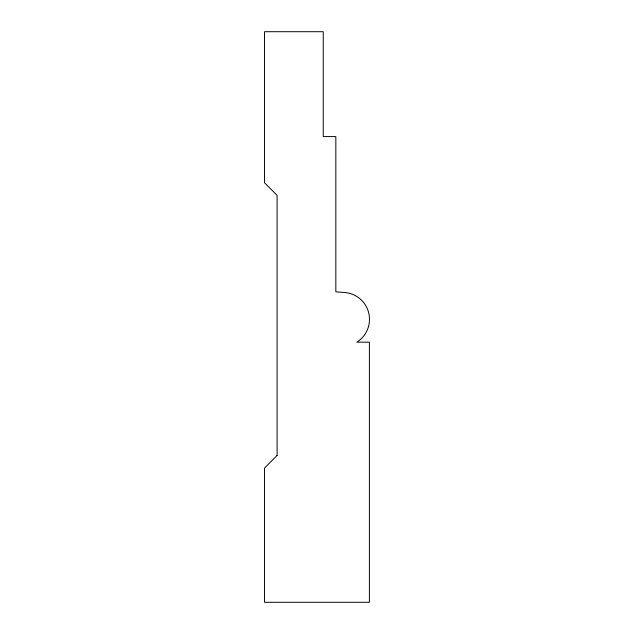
<?xml version="1.0" encoding="UTF-8"?>
<svg xmlns="http://www.w3.org/2000/svg" width="634" height="634" viewBox="0 0 634 634"><rect width="100%" height="100%" fill="white"/><g stroke="black" fill="none" stroke-linecap="round" stroke-linejoin="round"><path stroke-width="0.95" d="M277.098 455.458L264.513 468.043L264.513 602.3L369.4 602.3L369.4 342.17L356.815 342.17A26.905 26.905 0 0 0 344.658 292.504L335.838 291.83L335.838 136.587L323.253 136.587L323.253 31.7L264.513 31.7L264.513 182.743L277.098 195.327L277.098 455.458"/></g></svg>
